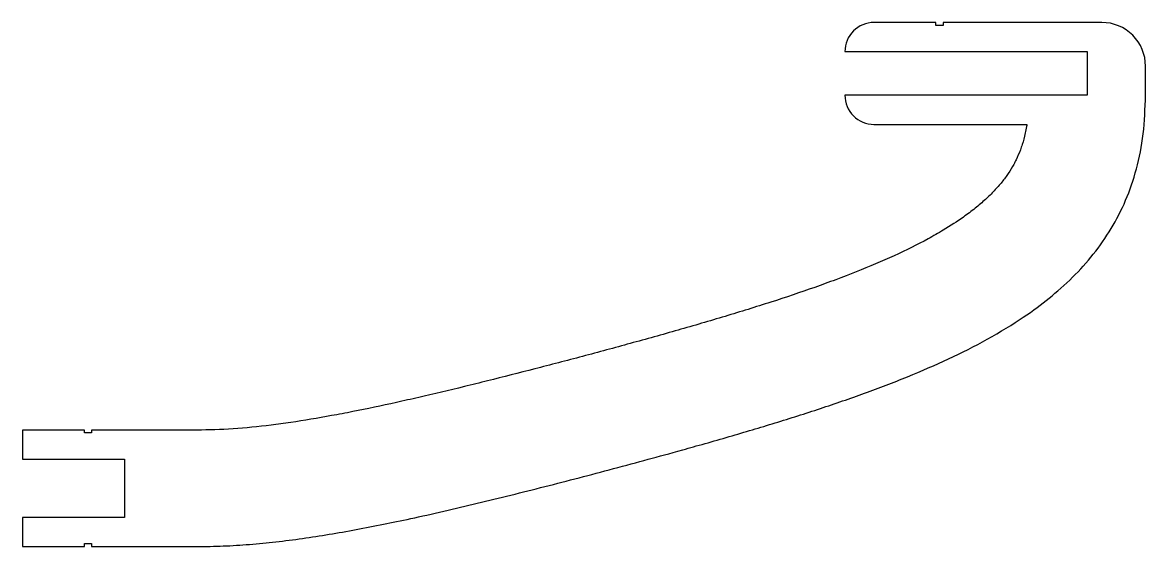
# Model space of a CAD drawing. Header units: millimetres. Extents: x 124.8 to 201.9, y -2 to 34.
import ezdxf

# ---------------------------------------------------------------- set-up
doc = ezdxf.new("R2010")
doc.units = ezdxf.units.MM

msp = doc.modelspace()

# ---------------------------------------------------------------- linework, layer by layer
msp.add_lwpolyline([(201.923, 29), (201.923, 31, 0.414214), (198.923, 34), (188.022, 34), (188.022, 33.8), (187.522, 33.8), (187.522, 34), (183.272, 34, 0.414214), (181.272, 32), (197.923, 32), (197.923, 29), (181.272, 29, 0.414214), (183.272, 27), (193.776, 27)], format="xyb")
msp.add_lwpolyline([(136.786, 6), (129.536, 6), (129.536, 5.8), (129.036, 5.8), (129.036, 6), (124.786, 6), (124.786, 4), (131.786, 4), (131.786, 0), (124.786, 0), (124.786, -2), (129.036, -2), (129.036, -1.8), (129.536, -1.8), (129.536, -2), (136.786, -2)])
msp.add_open_spline([(136.786, -2), (154.828, -2), (173.296, 8.927), (201.923, 6.455), (201.923, 29)], degree=4)
msp.add_open_spline([(193.776, 27), (193.768, 26.95), (193.734, 26.745), (193.638, 26.254), (193.494, 25.724), (193.284, 25.119), (193.091, 24.672), (192.818, 24.143), (192.571, 23.735), (192.219, 23.235), (191.9, 22.838), (191.448, 22.341), (191.042, 21.941), (190.474, 21.439), (189.97, 21.035), (189.141, 20.43), (188.214, 19.827), (186.651, 18.934), (185.092, 18.16), (182.965, 17.224), (181.136, 16.5), (178.724, 15.626), (176.708, 14.95), (174.108, 14.128), (171.977, 13.489), (169.272, 12.708), (167.085, 12.097), (164.342, 11.351), (162.147, 10.767), (159.422, 10.058), (157.262, 9.509), (154.6, 8.852), (152.508, 8.354), (149.95, 7.777), (147.955, 7.355), (145.533, 6.893), (143.659, 6.58), (141.4, 6.274), (139.229, 6.061), (137.586, 6), (136.786, 6)], degree=3, knots=[1.0383284, 1.0383284, 1.0383284, 1.0383284, 1.0416667, 1.0520833, 1.0729167, 1.0833333, 1.1041667, 1.1145833, 1.1354167, 1.1458333, 1.1666667, 1.1770833, 1.1979167, 1.2083333, 1.2291667, 1.2395833, 1.2708333, 1.2916667, 1.3333333, 1.3541667, 1.3958333, 1.4166667, 1.4583333, 1.4791667, 1.5208333, 1.5416667, 1.5833333, 1.6041667, 1.6458333, 1.6666667, 1.7083333, 1.7291667, 1.7708333, 1.7916667, 1.8333333, 1.8541667, 1.8958333, 1.9166667, 1.9583333, 2, 2, 2, 2])

doc.saveas('drawing.dxf')
